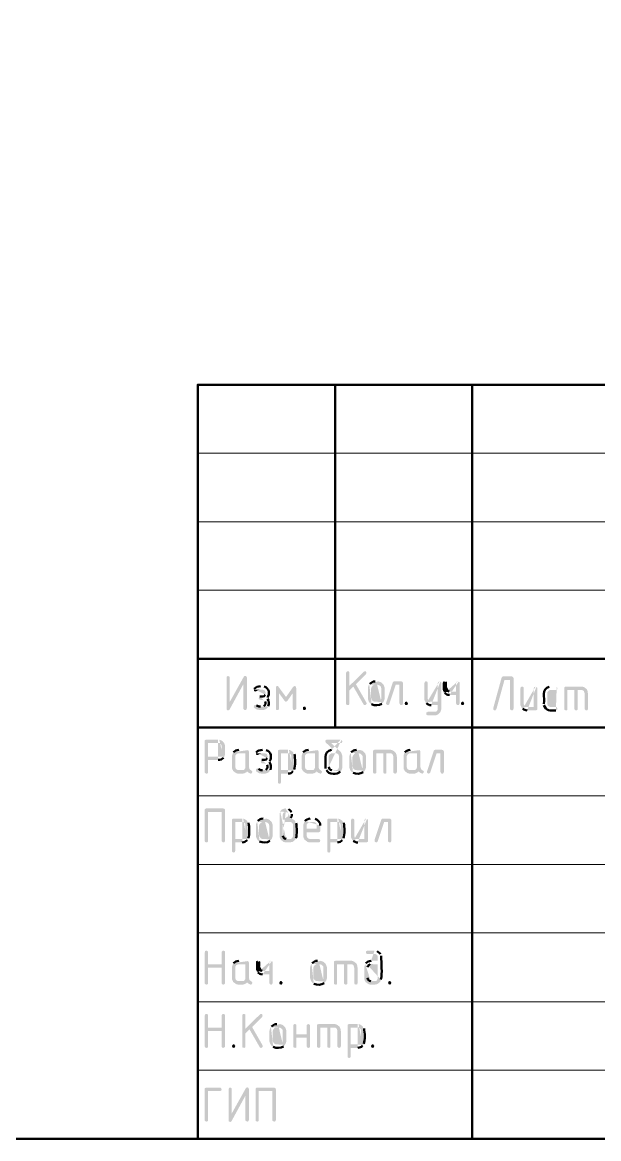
# Model space of a CAD drawing. Header units: millimetres. Extents: x -211 to 10565, y -2293 to 2244.
# Drawn here: x 5242.5 to 5284.5, y 10 to 91.4 of the extents above; entities that cross this region are included whole.
import ezdxf

# ---------------------------------------------------------------- set-up
doc = ezdxf.new("R2010")
doc.units = ezdxf.units.MM
doc.layers.add('PDF _Геометрия', color=7, linetype='Continuous')
doc.layers.add('PDF _Сплошная заливка', color=7, linetype='Continuous')

msp = doc.modelspace()

# ---------------------------------------------------------------- hatches: boundary and pattern name
at = {"layer": 'PDF _Сплошная заливка', "transparency": 33554559}
for points in [[(5266.217, 44.111), (5266.174, 44.111), (5266.111, 44.048), (5266.09, 43.984), (5266.09, 41.72), (5266.111, 41.678), (5266.132, 41.656), (5266.217, 41.635), (5266.238, 41.635), (5266.301, 41.656), (5266.323, 41.699), (5266.323, 42.693), (5266.619, 42.99), (5266.323, 43.032), (5266.323, 44.026), (5266.301, 44.09), (5266.28, 44.09)], [(5267.465, 44.111), (5267.444, 44.111), (5267.381, 44.069), (5266.323, 43.032), (5266.619, 42.99), (5267.359, 41.699), (5267.402, 41.656), (5267.444, 41.635), (5267.486, 41.635), (5267.55, 41.678), (5267.571, 41.699), (5267.592, 41.762), (5267.571, 41.826), (5266.809, 43.159), (5267.55, 43.899), (5267.55, 43.921), (5267.571, 43.984), (5267.571, 44.005), (5267.55, 44.069), (5267.529, 44.09)], [(5258.726, 43.773), (5258.662, 43.751), (5258.662, 43.73), (5258.62, 43.688), (5257.604, 41.868), (5257.372, 41.403), (5257.372, 41.36), (5257.393, 41.297), (5257.414, 41.276), (5257.477, 41.254), (5257.52, 41.254), (5257.541, 41.276), (5257.562, 41.276), (5257.604, 41.339), (5258.599, 43.159), (5258.853, 43.624), (5258.853, 43.667), (5258.811, 43.73), (5258.789, 43.751)], [(5257.499, 43.751), (5257.456, 43.751), (5257.393, 43.709), (5257.393, 43.688), (5257.372, 43.624), (5257.372, 41.403), (5257.604, 41.868), (5257.604, 43.667), (5257.583, 43.709), (5257.562, 43.73)], [(5258.853, 43.624), (5258.599, 43.159), (5258.599, 41.36), (5258.662, 41.297), (5258.726, 41.276), (5258.747, 41.276), (5258.811, 41.297), (5258.832, 41.339), (5258.853, 41.403)], [(5270.11, 43.37), (5269.602, 43.37), (5269.539, 43.349), (5269.497, 43.286), (5269.01, 41.805), (5269.01, 41.72), (5269.073, 41.656), (5269.137, 41.635), (5269.2, 41.656), (5269.243, 41.72), (5269.708, 43.117), (5269.983, 43.117), (5270.237, 43.243), (5270.216, 43.307), (5270.174, 43.349)], [(5270.237, 43.243), (5269.983, 43.117), (5269.983, 41.762), (5270.026, 41.678), (5270.047, 41.656), (5270.11, 41.635), (5270.153, 41.635), (5270.195, 41.656), (5270.216, 41.699), (5270.237, 41.762)], [(5271.93, 43.37), (5271.888, 43.37), (5271.824, 43.328), (5271.824, 43.307), (5271.803, 43.243), (5271.803, 42.016), (5271.824, 41.953), (5271.867, 41.889), (5271.888, 41.826), (5272.29, 41.889), (5272.269, 41.889), (5272.184, 41.91), (5272.12, 41.953), (5272.078, 41.995), (5272.036, 42.122), (5272.036, 43.286), (5272.015, 43.328), (5271.994, 43.349)], [(5278.172, 43.73), (5277.516, 43.73), (5277.432, 43.646), (5276.818, 41.403), (5276.818, 41.339), (5276.839, 41.297), (5276.86, 41.276), (5276.945, 41.254), (5277.009, 41.276), (5277.009, 41.297), (5277.051, 41.339), (5277.643, 43.476), (5278.045, 43.476), (5278.299, 43.603), (5278.278, 43.667), (5278.236, 43.709)], [(5278.299, 43.603), (5278.045, 43.476), (5278.045, 41.339), (5278.109, 41.276), (5278.172, 41.254), (5278.194, 41.254), (5278.257, 41.276), (5278.278, 41.318), (5278.299, 41.381)], [(5259.361, 42.757), (5259.361, 42.736), (5259.382, 42.672), (5259.403, 42.651), (5259.467, 42.63), (5259.488, 42.63), (5259.551, 42.651), (5259.572, 42.672), (5259.636, 42.714), (5259.699, 42.736), (5259.784, 42.757), (5259.974, 42.757)], [(5261.075, 43.032), (5261.011, 43.011), (5260.99, 42.99), (5260.969, 42.926), (5260.969, 42.884), (5261.202, 42.503), (5261.604, 41.953), (5261.71, 42.228), (5261.181, 42.947), (5261.138, 43.011)], [(5260.969, 42.884), (5260.969, 41.339), (5260.99, 41.297), (5261.054, 41.276), (5261.096, 41.276), (5261.159, 41.297), (5261.181, 41.318), (5261.202, 41.36), (5261.202, 42.503)], [(5262.344, 43.032), (5262.281, 43.011), (5262.217, 42.947), (5261.71, 42.228), (5261.604, 41.953), (5261.667, 41.889), (5261.71, 41.889), (5261.752, 41.91), (5261.815, 41.953), (5262.196, 42.503), (5262.45, 42.884), (5262.429, 42.947), (5262.408, 42.99), (5262.366, 43.032)], [(5262.45, 42.884), (5262.196, 42.503), (5262.196, 41.403), (5262.217, 41.339), (5262.239, 41.297), (5262.302, 41.276), (5262.323, 41.276), (5262.387, 41.297), (5262.45, 41.36), (5262.45, 41.403)], [(5278.934, 42.99), (5278.892, 42.99), (5278.828, 42.947), (5278.828, 42.926), (5278.807, 42.863), (5278.807, 41.635), (5278.828, 41.572), (5278.871, 41.508), (5278.892, 41.445), (5279.294, 41.508), (5279.273, 41.508), (5279.188, 41.529), (5279.125, 41.572), (5279.082, 41.614), (5279.04, 41.741), (5279.04, 42.905), (5279.019, 42.947), (5278.998, 42.968)], [(5283.23, 42.99), (5282.108, 42.99), (5282.045, 42.968), (5282.002, 42.926), (5282.002, 41.339), (5282.024, 41.297), (5282.045, 41.276), (5282.129, 41.254), (5282.151, 41.254), (5282.214, 41.276), (5282.235, 41.318), (5282.235, 42.736), (5283.23, 42.736), (5283.632, 42.799), (5283.589, 42.841), (5283.547, 42.863), (5283.505, 42.905), (5283.441, 42.947), (5283.314, 42.99)], [(5282.976, 42.736), (5282.743, 42.736), (5282.743, 41.339), (5282.785, 41.297), (5282.785, 41.276), (5282.87, 41.254), (5282.891, 41.254), (5282.955, 41.276), (5282.976, 41.318), (5282.976, 41.381)], [(5283.632, 42.799), (5283.23, 42.736), (5283.293, 42.736), (5283.357, 42.714), (5283.42, 42.672), (5283.441, 42.63), (5283.462, 42.566), (5283.484, 42.482), (5283.484, 41.339), (5283.526, 41.297), (5283.526, 41.276), (5283.611, 41.254), (5283.632, 41.254), (5283.695, 41.276), (5283.716, 41.318), (5283.738, 41.381), (5283.738, 42.482), (5283.716, 42.524), (5283.716, 42.609), (5283.674, 42.736)], [(5262.937, 41.403), (5262.958, 41.466), (5262.958, 41.487), (5263.022, 41.529), (5263.064, 41.529), (5263.127, 41.508), (5263.127, 41.487), (5263.17, 41.424), (5263.17, 41.403), (5263.148, 41.339), (5263.148, 41.318), (5263.085, 41.276), (5263.064, 41.276), (5262.979, 41.297), (5262.958, 41.318), (5262.937, 41.381)], [(5270.364, 41.762), (5270.385, 41.826), (5270.385, 41.847), (5270.449, 41.889), (5270.491, 41.889), (5270.555, 41.868), (5270.555, 41.847), (5270.597, 41.783), (5270.597, 41.762), (5270.576, 41.699), (5270.576, 41.678), (5270.512, 41.635), (5270.491, 41.635), (5270.406, 41.656), (5270.385, 41.678), (5270.364, 41.741)], [(5274.469, 41.762), (5274.49, 41.826), (5274.49, 41.847), (5274.554, 41.889), (5274.596, 41.889), (5274.66, 41.868), (5274.66, 41.847), (5274.702, 41.783), (5274.702, 41.762), (5274.681, 41.699), (5274.681, 41.678), (5274.617, 41.635), (5274.596, 41.635), (5274.512, 41.656), (5274.49, 41.678), (5274.469, 41.741)], [(5257.16, 38.906), (5256.758, 38.863), (5256.821, 38.863), (5256.885, 38.842), (5256.948, 38.8), (5256.97, 38.757), (5257.012, 38.694), (5257.012, 38.059), (5256.991, 37.996), (5256.906, 37.911), (5256.843, 37.89), (5256.758, 37.869), (5256.017, 37.869), (5257.181, 37.869), (5257.224, 37.911), (5257.245, 37.996), (5257.266, 38.059), (5257.266, 38.652), (5257.245, 38.736), (5257.202, 38.863)], [(5269.285, 38.377), (5268.163, 38.377), (5268.1, 38.355), (5268.058, 38.313), (5268.058, 36.726), (5268.079, 36.684), (5268.1, 36.663), (5268.185, 36.641), (5268.206, 36.641), (5268.269, 36.663), (5268.29, 36.705), (5268.29, 38.123), (5269.285, 38.123), (5269.687, 38.186), (5269.645, 38.228), (5269.602, 38.25), (5269.56, 38.292), (5269.497, 38.334), (5269.37, 38.377)], [(5273.094, 38.377), (5272.586, 38.377), (5272.523, 38.355), (5272.48, 38.292), (5271.994, 36.811), (5271.994, 36.726), (5272.036, 36.684), (5272.057, 36.663), (5272.12, 36.641), (5272.184, 36.663), (5272.226, 36.726), (5272.692, 38.123), (5272.967, 38.123), (5273.221, 38.25), (5273.2, 38.313), (5273.157, 38.355)], [(5257.837, 38.144), (5257.816, 38.08), (5257.774, 37.953), (5257.774, 37.022), (5257.795, 36.959), (5257.837, 36.895), (5257.858, 36.832), (5258.874, 36.811), (5258.895, 36.768), (5258.959, 36.726), (5259.022, 36.684), (5259.086, 36.663), (5259.128, 36.641), (5259.17, 36.641), (5259.234, 36.705), (5259.255, 36.768), (5259.234, 36.832), (5259.17, 36.874), (5258.26, 36.895), (5258.239, 36.895), (5258.155, 36.917), (5258.091, 36.959), (5258.049, 37.001), (5258.006, 37.128), (5258.006, 37.911), (5258.028, 37.975), (5258.049, 37.996), (5258.091, 38.059), (5258.133, 38.08), (5258.197, 38.123), (5258.747, 38.123)], [(5259.509, 38.123), (5259.509, 38.102), (5259.53, 38.038), (5259.551, 38.017), (5259.615, 37.996), (5259.636, 37.996), (5259.699, 38.017), (5259.72, 38.038), (5259.784, 38.08), (5259.847, 38.102), (5259.932, 38.123), (5260.123, 38.123)], [(5262.916, 38.144), (5262.852, 37.953), (5262.852, 37.022), (5262.873, 36.959), (5262.916, 36.895), (5262.937, 36.832), (5263.953, 36.811), (5263.974, 36.768), (5264.101, 36.684), (5264.164, 36.663), (5264.206, 36.641), (5264.249, 36.641), (5264.312, 36.705), (5264.333, 36.768), (5264.312, 36.832), (5264.249, 36.874), (5263.339, 36.895), (5263.318, 36.895), (5263.233, 36.917), (5263.17, 36.959), (5263.127, 37.001), (5263.106, 37.065), (5263.085, 37.128), (5263.085, 37.911), (5263.106, 37.975), (5263.127, 37.996), (5263.17, 38.059), (5263.212, 38.08), (5263.275, 38.123), (5263.826, 38.123)], [(5265.751, 38.144), (5265.328, 38.123), (5265.391, 38.123), (5265.455, 38.102), (5265.54, 38.017), (5265.561, 37.953), (5265.561, 37.086), (5265.54, 37.022), (5265.497, 36.959), (5265.455, 36.917), (5265.391, 36.895), (5265.074, 36.895), (5265.751, 36.874), (5265.815, 37.065), (5265.815, 37.953), (5265.772, 38.08)], [(5269.031, 38.123), (5268.798, 38.123), (5268.798, 36.726), (5268.841, 36.684), (5268.841, 36.663), (5268.925, 36.641), (5268.946, 36.641), (5269.01, 36.663), (5269.031, 36.705), (5269.031, 36.768)], [(5269.687, 38.186), (5269.285, 38.123), (5269.348, 38.123), (5269.412, 38.102), (5269.475, 38.059), (5269.497, 38.017), (5269.518, 37.953), (5269.539, 37.869), (5269.539, 36.726), (5269.581, 36.684), (5269.581, 36.663), (5269.666, 36.641), (5269.687, 36.641), (5269.751, 36.663), (5269.772, 36.705), (5269.793, 36.768), (5269.793, 37.869), (5269.772, 37.911), (5269.772, 37.996), (5269.729, 38.123)], [(5270.343, 38.144), (5270.28, 37.953), (5270.28, 37.022), (5270.301, 36.959), (5270.343, 36.895), (5270.364, 36.832), (5271.38, 36.811), (5271.401, 36.768), (5271.528, 36.684), (5271.591, 36.663), (5271.634, 36.641), (5271.676, 36.641), (5271.74, 36.705), (5271.761, 36.768), (5271.74, 36.832), (5271.676, 36.874), (5270.766, 36.895), (5270.745, 36.895), (5270.66, 36.917), (5270.597, 36.959), (5270.555, 37.001), (5270.512, 37.128), (5270.512, 37.911), (5270.533, 37.975), (5270.555, 37.996), (5270.597, 38.059), (5270.639, 38.08), (5270.703, 38.123), (5271.253, 38.123)], [(5273.221, 38.25), (5272.967, 38.123), (5272.967, 36.768), (5273.009, 36.684), (5273.03, 36.663), (5273.094, 36.641), (5273.136, 36.641), (5273.179, 36.663), (5273.2, 36.705), (5273.221, 36.768)], [(5257.858, 36.832), (5257.922, 36.79), (5257.943, 36.768), (5258.006, 36.726), (5258.049, 36.684), (5258.112, 36.663), (5258.197, 36.641), (5258.578, 36.641), (5258.641, 36.663), (5258.726, 36.684), (5258.768, 36.726), (5258.832, 36.747), (5258.874, 36.811)], [(5262.937, 36.832), (5263, 36.79), (5263.022, 36.768), (5263.085, 36.726), (5263.127, 36.684), (5263.191, 36.663), (5263.275, 36.641), (5263.656, 36.641), (5263.72, 36.663), (5263.804, 36.684), (5263.847, 36.726), (5263.91, 36.747), (5263.953, 36.811)], [(5270.364, 36.832), (5270.428, 36.79), (5270.449, 36.768), (5270.512, 36.726), (5270.555, 36.684), (5270.618, 36.663), (5270.703, 36.641), (5271.084, 36.641), (5271.147, 36.663), (5271.232, 36.684), (5271.274, 36.726), (5271.338, 36.747), (5271.38, 36.811)], [(5257.139, 34.102), (5255.89, 34.102), (5255.827, 34.081), (5255.785, 34.039), (5255.785, 31.711), (5255.806, 31.669), (5255.827, 31.648), (5255.912, 31.626), (5255.933, 31.626), (5255.996, 31.648), (5256.017, 31.69), (5256.017, 33.848), (5257.012, 33.848), (5257.266, 33.975), (5257.245, 34.039), (5257.202, 34.081)], [(5257.266, 33.975), (5257.012, 33.848), (5257.012, 31.711), (5257.054, 31.669), (5257.075, 31.648), (5257.139, 31.626), (5257.16, 31.626), (5257.224, 31.648), (5257.245, 31.69), (5257.266, 31.753)], [(5263.043, 33.129), (5262.979, 32.938), (5262.979, 32.007), (5263, 31.944), (5263.043, 31.88), (5263.064, 31.817), (5263.127, 31.775), (5263.148, 31.753), (5263.212, 31.711), (5263.254, 31.669), (5263.318, 31.648), (5263.402, 31.626), (5264.122, 31.626), (5264.185, 31.669), (5264.185, 31.69), (5264.206, 31.753), (5264.206, 31.775), (5264.164, 31.838), (5264.143, 31.859), (5264.08, 31.88), (5263.445, 31.88), (5263.36, 31.902), (5263.297, 31.944), (5263.254, 31.986), (5263.212, 32.113), (5263.212, 32.367), (5264.101, 32.367), (5264.164, 32.388), (5264.206, 32.431), (5264.206, 32.494), (5263.212, 32.621), (5263.212, 32.896), (5263.233, 32.96), (5263.254, 32.981), (5263.297, 33.044), (5263.339, 33.065), (5263.402, 33.108), (5263.72, 33.108)], [(5266.576, 33.362), (5266.534, 33.362), (5266.471, 33.319), (5266.471, 33.298), (5266.449, 33.235), (5266.449, 32.007), (5266.471, 31.944), (5266.513, 31.88), (5266.534, 31.817), (5266.936, 31.88), (5266.915, 31.88), (5266.83, 31.902), (5266.767, 31.944), (5266.725, 31.986), (5266.682, 32.113), (5266.682, 33.277), (5266.661, 33.319), (5266.64, 33.34)], [(5269.264, 33.362), (5268.756, 33.362), (5268.692, 33.34), (5268.65, 33.277), (5268.163, 31.796), (5268.163, 31.711), (5268.206, 31.669), (5268.227, 31.648), (5268.29, 31.626), (5268.354, 31.648), (5268.396, 31.711), (5268.862, 33.108), (5269.137, 33.108), (5269.391, 33.235), (5269.37, 33.298), (5269.327, 33.34)], [(5269.391, 33.235), (5269.137, 33.108), (5269.137, 31.753), (5269.179, 31.669), (5269.2, 31.648), (5269.264, 31.626), (5269.306, 31.626), (5269.348, 31.648), (5269.37, 31.69), (5269.391, 31.753)], [(5255.912, 23.734), (5255.869, 23.734), (5255.806, 23.691), (5255.806, 23.67), (5255.785, 23.607), (5255.785, 21.342), (5255.806, 21.3), (5255.827, 21.279), (5255.912, 21.258), (5255.933, 21.258), (5255.996, 21.279), (5256.017, 21.321), (5256.017, 22.485), (5257.012, 22.485), (5256.017, 22.739), (5256.017, 23.649), (5255.996, 23.691), (5255.975, 23.712)], [(5257.139, 23.734), (5257.118, 23.734), (5257.054, 23.691), (5257.033, 23.67), (5257.012, 23.607), (5257.012, 22.739), (5256.017, 22.739), (5257.012, 22.485), (5257.012, 21.342), (5257.054, 21.279), (5257.075, 21.279), (5257.139, 21.258), (5257.16, 21.258), (5257.224, 21.3), (5257.245, 21.321), (5257.266, 21.385), (5257.266, 23.649), (5257.224, 23.712), (5257.202, 23.712)], [(5266.428, 22.993), (5265.307, 22.993), (5265.243, 22.972), (5265.201, 22.929), (5265.201, 21.342), (5265.222, 21.3), (5265.243, 21.279), (5265.328, 21.258), (5265.349, 21.258), (5265.413, 21.279), (5265.434, 21.321), (5265.434, 22.739), (5266.428, 22.739), (5266.83, 22.803), (5266.788, 22.845), (5266.746, 22.866), (5266.703, 22.908), (5266.64, 22.951), (5266.513, 22.993)], [(5266.83, 22.803), (5266.428, 22.739), (5266.492, 22.739), (5266.555, 22.718), (5266.619, 22.676), (5266.64, 22.633), (5266.661, 22.57), (5266.682, 22.485), (5266.682, 21.342), (5266.725, 21.3), (5266.725, 21.279), (5266.809, 21.258), (5266.83, 21.258), (5266.894, 21.279), (5266.915, 21.321), (5266.936, 21.385), (5266.936, 22.485), (5266.915, 22.527), (5266.915, 22.612), (5266.873, 22.739)], [(5257.837, 22.76), (5257.816, 22.697), (5257.774, 22.57), (5257.774, 21.639), (5257.795, 21.575), (5257.837, 21.512), (5257.858, 21.448), (5258.874, 21.427), (5258.895, 21.385), (5259.022, 21.3), (5259.086, 21.279), (5259.128, 21.258), (5259.17, 21.258), (5259.234, 21.321), (5259.255, 21.385), (5259.234, 21.448), (5259.17, 21.491), (5258.26, 21.512), (5258.239, 21.512), (5258.155, 21.533), (5258.091, 21.575), (5258.049, 21.618), (5258.006, 21.745), (5258.006, 22.527), (5258.028, 22.591), (5258.049, 22.612), (5258.091, 22.676), (5258.133, 22.697), (5258.197, 22.739), (5258.747, 22.739)], [(5266.174, 22.739), (5265.942, 22.739), (5265.942, 21.342), (5265.984, 21.3), (5265.984, 21.279), (5266.069, 21.258), (5266.09, 21.258), (5266.153, 21.279), (5266.174, 21.321), (5266.174, 21.385)], [(5257.858, 21.448), (5257.922, 21.406), (5257.943, 21.385), (5258.006, 21.342), (5258.049, 21.3), (5258.112, 21.279), (5258.197, 21.258), (5258.578, 21.258), (5258.641, 21.279), (5258.726, 21.3), (5258.768, 21.342), (5258.832, 21.364), (5258.874, 21.427)], [(5261.223, 21.385), (5261.244, 21.448), (5261.244, 21.469), (5261.308, 21.512), (5261.35, 21.512), (5261.413, 21.491), (5261.413, 21.469), (5261.456, 21.406), (5261.456, 21.385), (5261.434, 21.321), (5261.434, 21.3), (5261.371, 21.258), (5261.35, 21.258), (5261.265, 21.279), (5261.244, 21.3), (5261.223, 21.364)], [(5269.158, 21.385), (5269.179, 21.448), (5269.179, 21.469), (5269.243, 21.512), (5269.285, 21.512), (5269.348, 21.491), (5269.348, 21.469), (5269.391, 21.406), (5269.391, 21.385), (5269.37, 21.321), (5269.37, 21.3), (5269.306, 21.258), (5269.285, 21.258), (5269.2, 21.279), (5269.179, 21.3), (5269.158, 21.364)], [(5255.912, 19.121), (5255.869, 19.121), (5255.806, 19.078), (5255.806, 19.057), (5255.785, 18.994), (5255.785, 16.729), (5255.806, 16.687), (5255.827, 16.666), (5255.912, 16.645), (5255.933, 16.645), (5255.996, 16.666), (5256.017, 16.708), (5256.017, 17.872), (5257.012, 17.872), (5256.017, 18.126), (5256.017, 19.036), (5255.996, 19.078), (5255.975, 19.099)], [(5257.139, 19.121), (5257.118, 19.121), (5257.054, 19.078), (5257.033, 19.057), (5257.012, 18.994), (5257.012, 18.126), (5256.017, 18.126), (5257.012, 17.872), (5257.012, 16.729), (5257.054, 16.666), (5257.075, 16.666), (5257.139, 16.645), (5257.16, 16.645), (5257.224, 16.687), (5257.245, 16.708), (5257.266, 16.772), (5257.266, 19.036), (5257.224, 19.099), (5257.202, 19.099)], [(5258.641, 19.121), (5258.599, 19.121), (5258.535, 19.057), (5258.514, 18.994), (5258.514, 16.729), (5258.535, 16.687), (5258.557, 16.666), (5258.641, 16.645), (5258.662, 16.645), (5258.726, 16.666), (5258.747, 16.708), (5258.747, 17.703), (5259.043, 17.999), (5258.747, 18.041), (5258.747, 19.036), (5258.726, 19.099), (5258.705, 19.099)], [(5259.89, 19.121), (5259.869, 19.121), (5259.805, 19.078), (5258.747, 18.041), (5259.043, 17.999), (5259.784, 16.708), (5259.826, 16.666), (5259.869, 16.645), (5259.911, 16.645), (5259.974, 16.687), (5259.996, 16.708), (5260.017, 16.772), (5259.996, 16.835), (5259.234, 18.168), (5259.974, 18.909), (5259.974, 18.93), (5259.996, 18.994), (5259.996, 19.015), (5259.974, 19.078), (5259.953, 19.099)], [(5262.366, 18.38), (5262.323, 18.38), (5262.26, 18.338), (5262.26, 18.317), (5262.239, 18.253), (5262.239, 16.729), (5262.26, 16.687), (5262.281, 16.666), (5262.366, 16.645), (5262.387, 16.645), (5262.45, 16.666), (5262.471, 16.708), (5262.471, 17.385), (5263.212, 17.385), (5262.471, 17.639), (5262.471, 18.295), (5262.45, 18.338), (5262.429, 18.359)], [(5263.339, 18.38), (5263.318, 18.38), (5263.254, 18.338), (5263.233, 18.317), (5263.212, 18.253), (5263.212, 17.639), (5262.471, 17.639), (5263.212, 17.385), (5263.212, 16.772), (5263.254, 16.687), (5263.275, 16.666), (5263.339, 16.645), (5263.381, 16.645), (5263.424, 16.666), (5263.445, 16.708), (5263.466, 16.772), (5263.466, 18.295), (5263.402, 18.359)], [(5265.201, 18.38), (5264.08, 18.38), (5264.016, 18.359), (5263.974, 18.317), (5263.974, 16.729), (5263.995, 16.687), (5264.016, 16.666), (5264.101, 16.645), (5264.122, 16.645), (5264.185, 16.666), (5264.206, 16.708), (5264.206, 18.126), (5265.201, 18.126), (5265.603, 18.19), (5265.561, 18.232), (5265.518, 18.253), (5265.476, 18.295), (5265.413, 18.338), (5265.349, 18.359), (5265.286, 18.38)], [(5264.947, 18.126), (5264.714, 18.126), (5264.714, 16.729), (5264.757, 16.687), (5264.757, 16.666), (5264.841, 16.645), (5264.862, 16.645), (5264.926, 16.666), (5264.947, 16.708), (5264.947, 16.772)], [(5265.603, 18.19), (5265.201, 18.126), (5265.265, 18.126), (5265.328, 18.105), (5265.391, 18.063), (5265.413, 18.02), (5265.434, 17.957), (5265.455, 17.872), (5265.455, 16.729), (5265.497, 16.687), (5265.497, 16.666), (5265.582, 16.645), (5265.603, 16.645), (5265.667, 16.666), (5265.688, 16.708), (5265.709, 16.772), (5265.709, 17.872), (5265.688, 17.914), (5265.688, 17.999), (5265.645, 18.126)], [(5257.774, 16.772), (5257.795, 16.835), (5257.795, 16.856), (5257.858, 16.899), (5257.901, 16.899), (5257.964, 16.878), (5257.964, 16.856), (5258.006, 16.793), (5258.006, 16.772), (5257.985, 16.708), (5257.985, 16.687), (5257.922, 16.645), (5257.901, 16.645), (5257.816, 16.666), (5257.795, 16.687), (5257.774, 16.751)], [(5267.91, 16.772), (5267.931, 16.835), (5267.931, 16.856), (5267.994, 16.899), (5268.037, 16.899), (5268.1, 16.878), (5268.1, 16.856), (5268.142, 16.793), (5268.142, 16.772), (5268.121, 16.708), (5268.121, 16.687), (5268.058, 16.645), (5268.037, 16.645), (5267.952, 16.666), (5267.931, 16.687), (5267.91, 16.751)], [(5256.885, 13.746), (5255.89, 13.746), (5255.827, 13.725), (5255.785, 13.682), (5255.785, 11.355), (5255.806, 11.312), (5255.827, 11.291), (5255.912, 11.27), (5255.933, 11.27), (5255.996, 11.291), (5256.017, 11.334), (5256.017, 13.492), (5256.927, 13.492), (5256.991, 13.534), (5256.991, 13.555), (5257.012, 13.619), (5257.012, 13.64), (5256.97, 13.704), (5256.948, 13.725)], [(5258.874, 13.767), (5258.811, 13.746), (5258.811, 13.725), (5258.768, 13.682), (5257.753, 11.863), (5257.52, 11.397), (5257.52, 11.355), (5257.541, 11.291), (5257.562, 11.27), (5257.626, 11.249), (5257.668, 11.249), (5257.689, 11.27), (5257.71, 11.27), (5257.753, 11.334), (5258.747, 13.153), (5259.001, 13.619), (5259.001, 13.661), (5258.959, 13.725), (5258.938, 13.746)], [(5257.647, 13.746), (5257.604, 13.746), (5257.541, 13.704), (5257.541, 13.682), (5257.52, 13.619), (5257.52, 11.397), (5257.753, 11.863), (5257.753, 13.661), (5257.731, 13.704), (5257.71, 13.725)], [(5259.001, 13.619), (5258.747, 13.153), (5258.747, 11.355), (5258.789, 11.312), (5258.811, 11.291), (5258.874, 11.27), (5258.895, 11.27), (5258.959, 11.291), (5258.98, 11.334), (5259.001, 11.397)], [(5260.842, 13.746), (5259.594, 13.746), (5259.53, 13.725), (5259.488, 13.682), (5259.488, 11.355), (5259.509, 11.312), (5259.53, 11.291), (5259.615, 11.27), (5259.636, 11.27), (5259.699, 11.291), (5259.72, 11.334), (5259.72, 13.492), (5260.715, 13.492), (5260.969, 13.619), (5260.948, 13.682), (5260.905, 13.725)], [(5260.969, 13.619), (5260.715, 13.492), (5260.715, 11.355), (5260.757, 11.312), (5260.778, 11.291), (5260.842, 11.27), (5260.863, 11.27), (5260.927, 11.291), (5260.948, 11.334), (5260.969, 11.397)]]:
    msp.add_hatch(color=256, dxfattribs=at).paths.add_polyline_path(points)
h = msp.add_hatch(color=256, dxfattribs=at)
h.paths.add_polyline_path([(5268.354, 43.37), (5268.206, 43.37)], flags=0)
h.paths.add_polyline_path([(5267.825, 43.201), (5267.783, 43.138), (5268.354, 43.117), (5268.396, 43.117), (5268.46, 43.095), (5268.523, 43.074), (5268.566, 43.032), (5268.587, 43.011), (5268.629, 42.968), (5268.65, 42.884), (5268.65, 42.08), (5268.608, 42.016), (5268.566, 41.974), (5268.566, 41.953), (5268.502, 41.91), (5268.439, 41.889), (5268.206, 41.889), (5268.798, 41.847), (5268.841, 41.91), (5268.904, 42.101), (5268.904, 42.905), (5268.841, 43.095), (5268.798, 43.159), (5268.756, 43.201), (5268.735, 43.201), (5268.692, 43.265), (5268.629, 43.307), (5268.502, 43.349), (5268.439, 43.37)], flags=0)
h = msp.add_hatch(color=256, dxfattribs=at)
h.paths.add_polyline_path([(5272.903, 43.37), (5272.882, 43.37), (5272.819, 43.328), (5272.798, 43.307), (5272.776, 43.243), (5272.776, 41.889), (5272.29, 41.889), (5271.888, 41.826), (5271.951, 41.783)], flags=0)
h.paths.add_polyline_path([(5272.29, 41.635), (5272.776, 41.635), (5272.776, 41.339), (5272.755, 41.276), (5272.713, 41.212), (5272.671, 41.17), (5272.607, 41.149), (5272.036, 41.149), (5272.015, 41.127), (5271.951, 41.106), (5271.93, 41.085), (5271.93, 41), (5271.951, 40.937), (5271.972, 40.916), (5272.036, 40.895), (5272.649, 40.895), (5272.713, 40.916), (5272.84, 41), (5272.967, 41.127), (5273.03, 41.318), (5273.03, 43.286), (5272.967, 43.349)], flags=0)
h = msp.add_hatch(color=256, dxfattribs=at)
h.paths.add_polyline_path([(5273.263, 43.37), (5273.221, 43.37), (5273.157, 43.328), (5273.157, 43.307), (5273.136, 43.243), (5273.136, 42.757), (5273.157, 42.693), (5273.2, 42.63), (5273.221, 42.566), (5273.623, 42.63), (5273.602, 42.63)], flags=0)
h.paths.add_polyline_path([(5273.348, 43.328), (5273.327, 43.349)], flags=0)
h = msp.add_hatch(color=256, dxfattribs=at)
h.paths.add_polyline_path([(5274.237, 43.37), (5274.215, 43.37), (5274.152, 43.328), (5274.131, 43.307), (5274.11, 43.243), (5274.11, 42.63), (5273.623, 42.63), (5273.221, 42.566), (5273.284, 42.524)], flags=0)
h.paths.add_polyline_path([(5273.623, 42.376), (5274.11, 42.376), (5274.11, 41.762), (5274.152, 41.678), (5274.173, 41.656), (5274.237, 41.635), (5274.279, 41.635), (5274.321, 41.656), (5274.342, 41.699), (5274.363, 41.762), (5274.363, 43.286), (5274.321, 43.328), (5274.3, 43.349)], flags=0)
h = msp.add_hatch(color=256, dxfattribs=at)
h.paths.add_polyline_path([(5259.974, 43.011), (5259.847, 43.011)], flags=0)
h.paths.add_polyline_path([(5259.382, 42.82), (5259.361, 42.757), (5260.017, 42.757), (5260.08, 42.736), (5260.101, 42.736), (5260.165, 42.693), (5260.186, 42.651), (5260.207, 42.588), (5260.228, 42.503), (5260.207, 42.461), (5260.186, 42.397)], flags=0)
h.paths.add_polyline_path([(5259.805, 42.27), (5259.763, 42.228), (5259.742, 42.207), (5259.72, 42.143), (5259.72, 42.122), (5259.763, 42.059), (5259.784, 42.037), (5259.847, 42.016), (5259.996, 42.016), (5260.123, 41.974), (5260.186, 41.91)], flags=0)
h.paths.add_polyline_path([(5260.101, 41.551), (5260.038, 41.529), (5259.847, 41.529), (5260.398, 41.487), (5260.419, 41.551)], flags=0)
h.paths.add_polyline_path([(5260.355, 42.101), (5260.313, 42.143), (5260.355, 42.185)], flags=0)
h.paths.add_polyline_path([(5260.123, 42.99), (5260.059, 43.011)], flags=0)
h = msp.add_hatch(color=256, dxfattribs=at)
h.paths.add_polyline_path([(5267.783, 43.138), (5267.74, 43.095), (5267.698, 42.968), (5267.677, 42.884), (5267.677, 42.101), (5267.74, 41.91), (5267.825, 41.783), (5267.952, 41.699)], flags=0)
h.paths.add_polyline_path([(5268.692, 41.741), (5268.798, 41.847), (5268.206, 41.889), (5268.121, 41.889), (5267.994, 41.974), (5267.994, 41.995), (5267.952, 42.037), (5267.931, 42.101), (5267.91, 42.185), (5267.91, 42.841), (5267.952, 42.968), (5268.015, 43.032), (5268.015, 43.053), (5268.079, 43.095), (5268.142, 43.117), (5268.354, 43.117)], flags=0)
h = msp.add_hatch(color=256, dxfattribs=at)
h.paths.add_polyline_path([(5279.908, 42.99), (5279.886, 42.99), (5279.823, 42.947), (5279.802, 42.926), (5279.781, 42.863), (5279.781, 41.508), (5279.294, 41.508), (5278.892, 41.445), (5278.955, 41.403), (5278.976, 41.381)], flags=0)
h.paths.add_polyline_path([(5279.294, 41.254), (5279.929, 41.254), (5279.992, 41.276), (5280.034, 41.318), (5280.034, 42.905), (5279.971, 42.968)], flags=0)
h = msp.add_hatch(color=256, dxfattribs=at)
h.paths.add_polyline_path([(5281.389, 42.99), (5280.966, 42.99), (5280.902, 42.968)], flags=0)
h.paths.add_polyline_path([(5280.521, 41.741), (5280.521, 41.635)], flags=0)
h.paths.add_polyline_path([(5281.389, 41.254), (5281.41, 41.254), (5281.473, 41.297), (5281.495, 41.318), (5281.495, 41.403), (5281.473, 41.466), (5281.452, 41.487), (5281.389, 41.508), (5280.987, 41.508), (5280.902, 41.529), (5280.839, 41.572), (5280.796, 41.614), (5280.754, 41.741), (5280.754, 42.524), (5280.775, 42.588), (5280.796, 42.609), (5280.839, 42.672), (5280.881, 42.693), (5280.944, 42.736), (5281.41, 42.736), (5281.473, 42.778), (5281.495, 42.799), (5281.495, 42.884), (5281.473, 42.947), (5281.452, 42.968)], flags=0)
h = msp.add_hatch(color=256, dxfattribs=at)
h.paths.add_polyline_path([(5259.467, 41.656), (5259.445, 41.656), (5259.382, 41.614), (5259.382, 41.593), (5259.361, 41.529), (5259.361, 41.487), (5259.403, 41.424), (5259.445, 41.403), (5259.572, 41.318), (5259.636, 41.297), (5259.699, 41.297), (5259.784, 41.276), (5260.038, 41.276), (5260.123, 41.297), (5260.249, 41.339), (5260.334, 41.424), (5260.355, 41.445), (5260.398, 41.487), (5259.847, 41.529)], flags=0)
h.paths.add_polyline_path([(5259.551, 41.614), (5259.53, 41.635)], flags=0)
h = msp.add_hatch(color=256, dxfattribs=at)
h.paths.add_polyline_path([(5256.758, 39.117), (5255.89, 39.117), (5255.827, 39.096), (5255.785, 39.054), (5255.785, 36.726), (5255.806, 36.684), (5255.827, 36.663), (5255.912, 36.641), (5255.933, 36.641), (5255.996, 36.663), (5256.017, 36.705), (5256.017, 37.636), (5256.758, 37.636)], flags=0)
h.paths.add_polyline_path([(5257.139, 37.805), (5257.181, 37.869), (5256.017, 37.869), (5256.017, 38.863), (5256.758, 38.863), (5257.16, 38.906), (5257.118, 38.969), (5257.097, 38.99), (5256.97, 39.075), (5256.843, 39.117)], flags=0)
h = msp.add_hatch(color=256, dxfattribs=at)
h.paths.add_polyline_path([(5265.688, 39.117), (5264.672, 39.117), (5264.609, 39.075), (5264.587, 39.075), (5264.566, 39.011), (5264.587, 38.969), (5264.609, 38.906), (5265.18, 38.377), (5265.032, 38.377)], flags=0)
h.paths.add_polyline_path([(5264.587, 37.022), (5264.609, 36.959), (5264.651, 36.895)], flags=0)
h.paths.add_polyline_path([(5265.667, 36.79), (5265.751, 36.874), (5265.074, 36.895), (5265.053, 36.895)], flags=0)
h.paths.add_polyline_path([(5264.82, 37.128), (5264.82, 37.911), (5264.841, 37.975), (5264.862, 37.996), (5264.905, 38.059), (5264.947, 38.08), (5265.011, 38.123), (5265.328, 38.123), (5265.751, 38.144), (5265.709, 38.207), (5265.667, 38.25), (5265.011, 38.863), (5265.73, 38.863), (5265.794, 38.906), (5265.794, 38.927), (5265.815, 38.99), (5265.815, 39.011), (5265.772, 39.075), (5265.751, 39.096)], flags=0)
h = msp.add_hatch(color=256, dxfattribs=at)
h.paths.add_polyline_path([(5258.874, 38.377), (5258.26, 38.377)], flags=0)
h.paths.add_polyline_path([(5257.88, 38.207), (5257.837, 38.144), (5258.747, 38.123), (5258.747, 37.086), (5258.726, 37.022), (5258.684, 36.959), (5258.641, 36.917), (5258.578, 36.895), (5258.26, 36.895), (5259.17, 36.874), (5259.149, 36.895), (5259.086, 36.938), (5259.043, 36.98), (5259.043, 37.001), (5259.022, 37.065), (5259.001, 37.149), (5259.001, 38.25), (5258.98, 38.313), (5258.938, 38.355)], flags=0)
h = msp.add_hatch(color=256, dxfattribs=at)
h.paths.add_polyline_path([(5260.123, 38.377), (5259.996, 38.377)], flags=0)
h.paths.add_polyline_path([(5259.53, 38.186), (5259.509, 38.123), (5260.165, 38.123), (5260.228, 38.102), (5260.249, 38.102), (5260.313, 38.059), (5260.334, 38.017), (5260.355, 37.953), (5260.376, 37.869), (5260.355, 37.826), (5260.334, 37.763)], flags=0)
h.paths.add_polyline_path([(5259.953, 37.636), (5259.89, 37.572), (5259.869, 37.509), (5259.869, 37.488), (5259.911, 37.424), (5259.932, 37.403), (5259.996, 37.382), (5260.144, 37.382), (5260.271, 37.34), (5260.334, 37.276)], flags=0)
h.paths.add_polyline_path([(5260.249, 36.917), (5260.186, 36.895), (5259.996, 36.895), (5260.546, 36.853), (5260.567, 36.917)], flags=0)
h.paths.add_polyline_path([(5260.503, 37.467), (5260.461, 37.509), (5260.503, 37.551)], flags=0)
h.paths.add_polyline_path([(5260.271, 38.355), (5260.207, 38.377)], flags=0)
h = msp.add_hatch(color=256, dxfattribs=at)
h.paths.add_polyline_path([(5261.858, 38.377), (5261.223, 38.377), (5261.159, 38.355), (5261.117, 38.313), (5261.117, 35.985), (5261.159, 35.922), (5261.244, 35.901), (5261.265, 35.901), (5261.329, 35.943), (5261.329, 35.964), (5261.35, 36.028), (5261.35, 36.641), (5261.858, 36.641)], flags=0)
h.paths.add_polyline_path([(5262.217, 36.811), (5262.281, 36.874), (5261.35, 36.895), (5261.35, 38.123), (5261.858, 38.123), (5262.239, 38.186), (5262.175, 38.25), (5262.048, 38.334), (5261.985, 38.355), (5261.921, 38.377)], flags=0)
h = msp.add_hatch(color=256, dxfattribs=at)
h.paths.add_polyline_path([(5263.953, 38.377), (5263.339, 38.377)], flags=0)
h.paths.add_polyline_path([(5262.958, 38.207), (5262.916, 38.144), (5263.826, 38.123), (5263.826, 37.086), (5263.804, 37.022), (5263.762, 36.959), (5263.72, 36.917), (5263.656, 36.895), (5263.339, 36.895), (5264.249, 36.874), (5264.228, 36.895), (5264.164, 36.938), (5264.122, 36.98), (5264.122, 37.001), (5264.101, 37.065), (5264.08, 37.149), (5264.08, 38.25), (5264.058, 38.313), (5264.016, 38.355)], flags=0)
h = msp.add_hatch(color=256, dxfattribs=at)
h.paths.add_polyline_path([(5267, 38.377), (5266.852, 38.377)], flags=0)
h.paths.add_polyline_path([(5266.471, 38.207), (5266.428, 38.144), (5267, 38.123), (5267.042, 38.123), (5267.169, 38.08), (5267.275, 37.975), (5267.296, 37.89), (5267.296, 37.086), (5267.254, 37.022), (5267.211, 36.98), (5267.211, 36.959), (5267.148, 36.917), (5267.084, 36.895), (5266.852, 36.895), (5267.444, 36.853), (5267.486, 36.917), (5267.55, 37.107), (5267.55, 37.911), (5267.486, 38.102), (5267.444, 38.165), (5267.402, 38.207), (5267.381, 38.207), (5267.338, 38.271), (5267.275, 38.313), (5267.211, 38.334), (5267.084, 38.377)], flags=0)
h = msp.add_hatch(color=256, dxfattribs=at)
h.paths.add_polyline_path([(5271.38, 38.377), (5270.766, 38.377)], flags=0)
h.paths.add_polyline_path([(5270.385, 38.207), (5270.343, 38.144), (5271.253, 38.123), (5271.253, 37.086), (5271.232, 37.022), (5271.189, 36.959), (5271.147, 36.917), (5271.084, 36.895), (5270.766, 36.895), (5271.676, 36.874), (5271.655, 36.895), (5271.591, 36.938), (5271.549, 36.98), (5271.549, 37.001), (5271.528, 37.065), (5271.507, 37.149), (5271.507, 38.25), (5271.486, 38.313), (5271.443, 38.355)], flags=0)
h = msp.add_hatch(color=256, dxfattribs=at)
h.paths.add_polyline_path([(5262.239, 38.186), (5261.858, 38.123), (5261.921, 38.123), (5261.985, 38.102), (5262.069, 38.017), (5262.09, 37.953), (5262.09, 37.086), (5262.069, 37.022), (5262.027, 36.959), (5261.985, 36.917), (5261.921, 36.895), (5261.35, 36.895), (5262.281, 36.874), (5262.302, 36.938)], flags=0)
h.paths.add_polyline_path([(5262.323, 38.059), (5262.281, 38.123)], flags=0)
h = msp.add_hatch(color=256, dxfattribs=at)
h.paths.add_polyline_path([(5266.428, 38.144), (5266.386, 38.102), (5266.344, 37.975), (5266.323, 37.89), (5266.323, 37.107), (5266.386, 36.917), (5266.471, 36.79), (5266.598, 36.705)], flags=0)
h.paths.add_polyline_path([(5267.338, 36.747), (5267.444, 36.853), (5266.852, 36.895), (5266.767, 36.895), (5266.703, 36.938), (5266.64, 36.98), (5266.64, 37.001), (5266.598, 37.043), (5266.576, 37.107), (5266.555, 37.192), (5266.555, 37.848), (5266.598, 37.975), (5266.661, 38.038), (5266.661, 38.059), (5266.725, 38.102), (5266.788, 38.123), (5267, 38.123)], flags=0)
h = msp.add_hatch(color=256, dxfattribs=at)
h.paths.add_polyline_path([(5259.615, 37.022), (5259.594, 37.022), (5259.53, 36.98), (5259.53, 36.959), (5259.509, 36.895), (5259.509, 36.853), (5259.551, 36.79), (5259.594, 36.768), (5259.72, 36.684), (5259.784, 36.663), (5259.847, 36.663), (5259.932, 36.641), (5260.186, 36.641), (5260.271, 36.663), (5260.334, 36.684), (5260.398, 36.705), (5260.482, 36.79), (5260.503, 36.811), (5260.546, 36.853), (5259.996, 36.895)], flags=0)
h.paths.add_polyline_path([(5259.699, 36.98), (5259.678, 37.001)], flags=0)
h = msp.add_hatch(color=256, dxfattribs=at)
h.paths.add_polyline_path([(5261.286, 33.869), (5261.265, 33.806), (5261.244, 33.721), (5261.244, 32.007), (5261.265, 31.944), (5261.308, 31.88), (5261.329, 31.817), (5261.392, 31.775), (5261.413, 31.753), (5261.477, 31.711), (5261.519, 31.669), (5261.583, 31.648), (5261.667, 31.626), (5262.027, 31.626), (5262.09, 31.648), (5262.154, 31.648), (5262.281, 31.732), (5262.408, 31.859), (5261.731, 31.88), (5261.71, 31.88)], flags=0)
h.paths.add_polyline_path([(5261.477, 32.113), (5261.477, 32.896), (5261.498, 32.96), (5261.519, 32.981), (5261.561, 33.044), (5261.604, 33.065), (5261.667, 33.108), (5261.985, 33.108), (5262.387, 33.15), (5262.344, 33.213), (5262.302, 33.256), (5261.477, 33.277), (5261.477, 33.679), (5261.498, 33.742), (5261.54, 33.806), (5261.561, 33.806), (5261.604, 33.827), (5261.688, 33.848)], flags=0)
h = msp.add_hatch(color=256, dxfattribs=at)
h.paths.add_polyline_path([(5261.688, 34.102), (5261.625, 34.102), (5261.561, 34.081), (5261.498, 34.06), (5261.434, 34.039), (5261.371, 33.996), (5261.371, 33.975), (5261.308, 33.912), (5261.286, 33.869), (5261.688, 33.848), (5261.815, 33.806), (5261.837, 33.785), (5261.879, 33.721), (5261.879, 33.594), (5261.837, 33.531), (5261.794, 33.489), (5261.731, 33.446), (5261.583, 33.34), (5261.477, 33.277), (5262.302, 33.256), (5262.26, 33.277), (5262.196, 33.319), (5262.133, 33.34), (5261.985, 33.34), (5262.006, 33.362), (5262.048, 33.425)], flags=0)
h.paths.add_polyline_path([(5262.133, 33.679), (5262.112, 33.742), (5262.112, 33.827)], flags=0)
h.paths.add_polyline_path([(5261.879, 34.06), (5261.752, 34.102)], flags=0)
h = msp.add_hatch(color=256, dxfattribs=at)
h.paths.add_polyline_path([(5258.514, 33.362), (5257.88, 33.362), (5257.816, 33.34), (5257.774, 33.298), (5257.774, 30.97), (5257.816, 30.907), (5257.901, 30.886), (5257.922, 30.886), (5257.985, 30.928), (5257.985, 30.949), (5258.006, 31.013), (5258.006, 31.626), (5258.514, 31.626)], flags=0)
h.paths.add_polyline_path([(5258.874, 31.796), (5258.938, 31.859), (5258.006, 31.88), (5258.006, 33.108), (5258.514, 33.108), (5258.895, 33.171), (5258.832, 33.235), (5258.705, 33.319), (5258.578, 33.362)], flags=0)
h = msp.add_hatch(color=256, dxfattribs=at)
h.paths.add_polyline_path([(5258.895, 33.171), (5258.514, 33.108), (5258.578, 33.108), (5258.641, 33.086), (5258.726, 33.002), (5258.747, 32.938), (5258.747, 32.071), (5258.726, 32.007), (5258.684, 31.944), (5258.641, 31.902), (5258.578, 31.88), (5258.006, 31.88), (5258.938, 31.859), (5258.959, 31.923)], flags=0)
h.paths.add_polyline_path([(5258.98, 33.044), (5258.938, 33.108)], flags=0)
h = msp.add_hatch(color=256, dxfattribs=at)
h.paths.add_polyline_path([(5259.615, 33.129), (5259.572, 33.086), (5259.53, 32.96), (5259.509, 32.875), (5259.509, 32.092), (5259.572, 31.902), (5259.657, 31.775), (5259.784, 31.69)], flags=0)
h.paths.add_polyline_path([(5260.525, 31.732), (5260.63, 31.838), (5260.038, 31.88), (5259.953, 31.88), (5259.826, 31.965), (5259.826, 31.986), (5259.784, 32.028), (5259.763, 32.092), (5259.742, 32.177), (5259.742, 32.833), (5259.784, 32.96), (5259.847, 33.023), (5259.847, 33.044), (5259.911, 33.086), (5259.974, 33.108), (5260.186, 33.108)], flags=0)
h = msp.add_hatch(color=256, dxfattribs=at)
h.paths.add_polyline_path([(5260.186, 33.362), (5260.038, 33.362)], flags=0)
h.paths.add_polyline_path([(5259.657, 33.192), (5259.615, 33.129), (5260.186, 33.108), (5260.228, 33.108), (5260.355, 33.065), (5260.461, 32.96), (5260.482, 32.875), (5260.482, 32.071), (5260.44, 32.007), (5260.398, 31.965), (5260.398, 31.944), (5260.334, 31.902), (5260.271, 31.88), (5260.038, 31.88), (5260.63, 31.838), (5260.673, 31.902), (5260.736, 32.092), (5260.736, 32.896), (5260.673, 33.086), (5260.63, 33.15), (5260.588, 33.192), (5260.567, 33.192), (5260.525, 33.256), (5260.461, 33.298), (5260.398, 33.319), (5260.271, 33.362)], flags=0)
h = msp.add_hatch(color=256, dxfattribs=at)
h.paths.add_polyline_path([(5262.387, 33.15), (5261.985, 33.108), (5262.048, 33.108), (5262.112, 33.086), (5262.196, 33.002), (5262.217, 32.938), (5262.217, 32.071), (5262.196, 32.007), (5262.154, 31.944), (5262.112, 31.902), (5262.048, 31.88), (5261.731, 31.88), (5262.408, 31.859), (5262.429, 31.923)], flags=0)
h.paths.add_polyline_path([(5262.45, 33.023), (5262.429, 33.108)], flags=0)
h = msp.add_hatch(color=256, dxfattribs=at)
h.paths.add_polyline_path([(5263.72, 33.362), (5263.466, 33.362)], flags=0)
h.paths.add_polyline_path([(5263.085, 33.192), (5263.043, 33.129), (5263.72, 33.108), (5263.783, 33.108), (5263.847, 33.086), (5263.931, 33.002), (5263.953, 32.938), (5263.953, 32.621), (5263.212, 32.621), (5264.206, 32.494), (5264.206, 32.854)], flags=0)
h.paths.add_polyline_path([(5263.847, 33.34), (5263.783, 33.362)], flags=0)
h = msp.add_hatch(color=256, dxfattribs=at)
h.paths.add_polyline_path([(5265.455, 33.362), (5264.82, 33.362), (5264.757, 33.34), (5264.714, 33.298), (5264.714, 30.97), (5264.757, 30.907), (5264.841, 30.886), (5264.862, 30.886), (5264.926, 30.928), (5264.926, 30.949), (5264.947, 31.013), (5264.947, 31.626), (5265.455, 31.626)], flags=0)
h.paths.add_polyline_path([(5265.815, 31.796), (5265.878, 31.859), (5264.947, 31.88), (5264.947, 33.108), (5265.455, 33.108), (5265.836, 33.171), (5265.772, 33.235), (5265.709, 33.277), (5265.645, 33.319), (5265.518, 33.362)], flags=0)
h = msp.add_hatch(color=256, dxfattribs=at)
h.paths.add_polyline_path([(5265.836, 33.171), (5265.455, 33.108), (5265.518, 33.108), (5265.582, 33.086), (5265.667, 33.002), (5265.688, 32.938), (5265.688, 32.071), (5265.667, 32.007), (5265.624, 31.944), (5265.582, 31.902), (5265.518, 31.88), (5264.947, 31.88), (5265.878, 31.859), (5265.899, 31.923)], flags=0)
h.paths.add_polyline_path([(5265.92, 33.044), (5265.878, 33.108)], flags=0)
h = msp.add_hatch(color=256, dxfattribs=at)
h.paths.add_polyline_path([(5267.55, 33.362), (5267.529, 33.362), (5267.465, 33.319), (5267.444, 33.298), (5267.423, 33.235), (5267.423, 31.88), (5266.936, 31.88), (5266.534, 31.817), (5266.598, 31.775), (5266.619, 31.753)], flags=0)
h.paths.add_polyline_path([(5266.936, 31.626), (5267.571, 31.626), (5267.634, 31.648), (5267.677, 31.69), (5267.677, 33.277), (5267.613, 33.34)], flags=0)
h = msp.add_hatch(color=256, dxfattribs=at)
h.paths.add_polyline_path([(5268.163, 23.734), (5267.634, 23.734), (5267.571, 23.691), (5267.55, 23.67), (5267.55, 23.585), (5267.571, 23.522), (5267.592, 23.501), (5267.656, 23.48), (5268.227, 23.48), (5268.29, 23.458), (5268.375, 23.374), (5268.396, 23.31), (5268.396, 22.993), (5267.91, 22.993)], flags=0)
h.paths.add_polyline_path([(5267.529, 22.824), (5267.486, 22.76), (5268.396, 22.739), (5268.396, 21.702), (5268.375, 21.639), (5268.333, 21.575), (5268.29, 21.533), (5268.227, 21.512), (5267.91, 21.512), (5268.587, 21.491), (5268.629, 21.618)], flags=0)
h.paths.add_polyline_path([(5268.65, 23.353), (5268.629, 23.416), (5268.587, 23.48)], flags=0)
h.paths.add_polyline_path([(5268.354, 23.691), (5268.29, 23.712), (5268.227, 23.734)], flags=0)
h = msp.add_hatch(color=256, dxfattribs=at)
h.paths.add_polyline_path([(5258.874, 22.993), (5258.26, 22.993)], flags=0)
h.paths.add_polyline_path([(5257.88, 22.824), (5257.837, 22.76), (5258.747, 22.739), (5258.747, 21.702), (5258.726, 21.639), (5258.684, 21.575), (5258.641, 21.533), (5258.578, 21.512), (5258.26, 21.512), (5259.17, 21.491), (5259.149, 21.512), (5259.086, 21.554), (5259.043, 21.596), (5259.043, 21.618), (5259.022, 21.681), (5259.001, 21.766), (5259.001, 22.866), (5258.98, 22.929), (5258.938, 22.972)], flags=0)
h = msp.add_hatch(color=256, dxfattribs=at)
h.paths.add_polyline_path([(5259.636, 22.993), (5259.594, 22.993), (5259.53, 22.951), (5259.53, 22.929), (5259.509, 22.866), (5259.509, 22.379), (5259.53, 22.316), (5259.572, 22.252), (5259.594, 22.189), (5259.996, 22.252), (5259.974, 22.252)], flags=0)
h.paths.add_polyline_path([(5259.72, 22.951), (5259.699, 22.972)], flags=0)
h = msp.add_hatch(color=256, dxfattribs=at)
h.paths.add_polyline_path([(5260.609, 22.993), (5260.588, 22.993), (5260.525, 22.951), (5260.503, 22.929), (5260.482, 22.866), (5260.482, 22.252), (5259.996, 22.252), (5259.594, 22.189), (5259.657, 22.147)], flags=0)
h.paths.add_polyline_path([(5259.996, 21.998), (5260.482, 21.998), (5260.482, 21.385), (5260.525, 21.3), (5260.546, 21.279), (5260.609, 21.258), (5260.652, 21.258), (5260.694, 21.279), (5260.715, 21.321), (5260.736, 21.385), (5260.736, 22.908), (5260.673, 22.972)], flags=0)
h = msp.add_hatch(color=256, dxfattribs=at)
h.paths.add_polyline_path([(5264.143, 22.993), (5263.995, 22.993)], flags=0)
h.paths.add_polyline_path([(5263.614, 22.824), (5263.572, 22.76), (5264.143, 22.739), (5264.185, 22.739), (5264.249, 22.718), (5264.312, 22.697), (5264.418, 22.591), (5264.439, 22.506), (5264.439, 21.702), (5264.397, 21.639), (5264.355, 21.596), (5264.355, 21.575), (5264.291, 21.533), (5264.228, 21.512), (5263.995, 21.512), (5264.587, 21.469), (5264.63, 21.533), (5264.693, 21.723), (5264.693, 22.527), (5264.63, 22.718), (5264.587, 22.781), (5264.545, 22.824), (5264.524, 22.824), (5264.482, 22.887), (5264.418, 22.929), (5264.355, 22.951), (5264.228, 22.993)], flags=0)
h = msp.add_hatch(color=256, dxfattribs=at)
h.paths.add_polyline_path([(5263.572, 22.76), (5263.529, 22.718), (5263.487, 22.591), (5263.466, 22.506), (5263.466, 21.723), (5263.529, 21.533), (5263.614, 21.406), (5263.677, 21.364), (5263.741, 21.321)], flags=0)
h.paths.add_polyline_path([(5264.482, 21.364), (5264.587, 21.469), (5263.995, 21.512), (5263.91, 21.512), (5263.783, 21.596), (5263.783, 21.618), (5263.741, 21.66), (5263.72, 21.723), (5263.699, 21.808), (5263.699, 22.464), (5263.741, 22.591), (5263.804, 22.654), (5263.804, 22.676), (5263.868, 22.718), (5263.931, 22.739), (5264.143, 22.739)], flags=0)
h = msp.add_hatch(color=256, dxfattribs=at)
h.paths.add_polyline_path([(5267.486, 22.76), (5267.423, 22.57), (5267.423, 21.639), (5267.444, 21.575), (5267.486, 21.512), (5267.508, 21.448), (5267.571, 21.406), (5267.592, 21.385), (5267.656, 21.342), (5267.698, 21.3), (5267.761, 21.279), (5267.846, 21.258), (5268.206, 21.258), (5268.269, 21.279), (5268.333, 21.279), (5268.46, 21.364), (5268.587, 21.491), (5267.91, 21.512), (5267.888, 21.512)], flags=0)
h.paths.add_polyline_path([(5267.656, 21.745), (5267.656, 22.527)], flags=0)
h.paths.add_polyline_path([(5267.846, 22.739), (5268.396, 22.739)], flags=0)
h = msp.add_hatch(color=256, dxfattribs=at)
h.paths.add_polyline_path([(5260.609, 18.147), (5260.567, 18.105), (5260.525, 17.978), (5260.503, 17.893), (5260.503, 17.11), (5260.567, 16.92), (5260.652, 16.793), (5260.778, 16.708)], flags=0)
h.paths.add_polyline_path([(5261.519, 16.751), (5261.625, 16.856), (5261.032, 16.899), (5260.948, 16.899), (5260.821, 16.983), (5260.821, 17.005), (5260.778, 17.047), (5260.757, 17.11), (5260.736, 17.195), (5260.736, 17.851), (5260.778, 17.978), (5260.842, 18.041), (5260.842, 18.063), (5260.905, 18.105), (5260.969, 18.126), (5261.181, 18.126)], flags=0)
h = msp.add_hatch(color=256, dxfattribs=at)
h.paths.add_polyline_path([(5261.181, 18.38), (5261.032, 18.38)], flags=0)
h.paths.add_polyline_path([(5260.652, 18.211), (5260.609, 18.147), (5261.181, 18.126), (5261.223, 18.126), (5261.35, 18.084), (5261.456, 17.978), (5261.477, 17.893), (5261.477, 17.089), (5261.434, 17.026), (5261.392, 16.983), (5261.392, 16.962), (5261.329, 16.92), (5261.265, 16.899), (5261.032, 16.899), (5261.625, 16.856), (5261.667, 16.92), (5261.731, 17.11), (5261.731, 17.914), (5261.667, 18.105), (5261.625, 18.168), (5261.583, 18.211), (5261.561, 18.211), (5261.519, 18.274), (5261.456, 18.317), (5261.265, 18.38)], flags=0)
h = msp.add_hatch(color=256, dxfattribs=at)
h.paths.add_polyline_path([(5266.936, 18.38), (5266.301, 18.38), (5266.238, 18.359), (5266.196, 18.317), (5266.196, 15.989), (5266.238, 15.925), (5266.323, 15.904), (5266.344, 15.904), (5266.407, 15.947), (5266.407, 15.968), (5266.428, 16.031), (5266.428, 16.645), (5266.936, 16.645)], flags=0)
h.paths.add_polyline_path([(5267.296, 16.814), (5267.359, 16.878), (5266.428, 16.899), (5266.428, 18.126), (5266.936, 18.126), (5267.317, 18.19), (5267.254, 18.253), (5267.127, 18.338), (5267, 18.38)], flags=0)
h = msp.add_hatch(color=256, dxfattribs=at)
h.paths.add_polyline_path([(5267.317, 18.19), (5266.936, 18.126), (5267, 18.126), (5267.063, 18.105), (5267.148, 18.02), (5267.169, 17.957), (5267.169, 17.089), (5267.148, 17.026), (5267.105, 16.962), (5267.063, 16.92), (5267, 16.899), (5266.428, 16.899), (5267.359, 16.878), (5267.381, 16.941)], flags=0)
h.paths.add_polyline_path([(5267.402, 18.063), (5267.359, 18.126)], flags=0)

# ---------------------------------------------------------------- linework, layer by layer
at = {"layer": 'PDF _Геометрия', "lineweight": 50}
for points in [[(5045.154, 10.022), (5045.154, 296.936), (5440.219, 296.936), (5440.219, 10.022)], [(5255.277, 10.022), (5255.277, 64.996), (5440.219, 64.996), (5440.219, 10.022)]]:
    msp.add_lwpolyline(points, close=True, dxfattribs=at)
at = {"layer": 'PDF _Геометрия', "lineweight": 25}
msp.add_lwpolyline([(5255.277, 64.996), (5255.277, 10.022)], dxfattribs=at)
at = {"layer": 'PDF _Геометрия', "lineweight": 50}
for points in [[(5265.286, 64.996), (5265.286, 40.006)], [(5275.273, 64.996), (5275.273, 10.022)], [(5255.277, 45.021), (5320.26, 45.021)], [(5255.277, 40.006), (5320.26, 40.006), (5440.219, 40.006)]]:
    msp.add_lwpolyline(points, dxfattribs=at)
at = {"layer": 'PDF _Геометрия', "lineweight": 20}
for points in [[(5255.277, 60.003), (5320.26, 60.003)], [(5255.277, 55.009), (5320.26, 55.009)], [(5255.277, 50.015), (5320.26, 50.015)], [(5255.277, 35.012), (5320.26, 35.012)], [(5255.277, 30.018), (5320.26, 30.018)], [(5255.277, 25.024), (5320.26, 25.024)], [(5255.277, 20.009), (5320.26, 20.009)], [(5255.277, 15.015), (5320.26, 15.015)]]:
    msp.add_lwpolyline(points, dxfattribs=at)
at = {"layer": 'PDF _Геометрия', "lineweight": 50}
for points in [[(5268.206, 43.37), (5267.988, 43.369), (5267.968, 43.299), (5267.825, 43.201)], [(5273.602, 42.63), (5273.217, 42.68), (5273.441, 43.18), (5273.348, 43.328)], [(5259.847, 43.011), (5259.684, 42.999), (5259.48, 42.96), (5259.382, 42.82)], [(5260.186, 42.397), (5260.094, 42.211), (5259.978, 42.286), (5259.805, 42.27)], [(5260.355, 42.185), (5260.565, 42.454), (5260.468, 42.89), (5260.123, 42.99)], [(5273.284, 42.524), (5273.41, 42.423), (5273.442, 42.374), (5273.623, 42.376)], [(5280.902, 42.968), (5280.305, 42.813), (5280.601, 42.199), (5280.521, 41.741)], [(5259.847, 41.529), (5259.627, 41.517), (5259.717, 41.571), (5259.551, 41.614)], [(5260.186, 41.91), (5260.258, 41.764), (5260.214, 41.665), (5260.101, 41.551)], [(5260.419, 41.551), (5260.496, 41.75), (5260.475, 41.923), (5260.355, 42.101)], [(5267.952, 41.699), (5268.183, 41.603), (5268.481, 41.593), (5268.692, 41.741)], [(5271.951, 41.783), (5272.077, 41.683), (5272.109, 41.633), (5272.29, 41.635)], [(5280.521, 41.635), (5280.66, 41.238), (5280.999, 41.212), (5281.389, 41.254)], [(5278.976, 41.381), (5279.067, 41.306), (5279.168, 41.239), (5279.294, 41.254)], [(5258.26, 38.377), (5258.075, 38.356), (5258.013, 38.303), (5257.88, 38.207)], [(5259.996, 38.377), (5259.832, 38.365), (5259.628, 38.326), (5259.53, 38.186)], [(5260.503, 37.551), (5260.713, 37.82), (5260.617, 38.256), (5260.271, 38.355)], [(5263.339, 38.377), (5263.154, 38.356), (5263.092, 38.303), (5262.958, 38.207)], [(5265.032, 38.377), (5264.369, 38.227), (5264.642, 37.645), (5264.587, 37.022)], [(5266.852, 38.377), (5266.633, 38.376), (5266.614, 38.305), (5266.471, 38.207)], [(5270.766, 38.377), (5270.581, 38.356), (5270.519, 38.303), (5270.385, 38.207)], [(5256.758, 37.636), (5256.917, 37.609), (5257.038, 37.695), (5257.139, 37.805)], [(5260.334, 37.763), (5260.242, 37.576), (5260.126, 37.651), (5259.953, 37.636)], [(5260.567, 36.917), (5260.644, 37.115), (5260.623, 37.29), (5260.503, 37.467)], [(5262.302, 36.938), (5262.406, 37.207), (5262.376, 37.754), (5262.323, 38.059)], [(5259.996, 36.895), (5259.775, 36.883), (5259.865, 36.937), (5259.699, 36.98)], [(5260.334, 37.276), (5260.406, 37.13), (5260.362, 37.03), (5260.249, 36.917)], [(5261.858, 36.641), (5262.055, 36.666), (5262.063, 36.661), (5262.217, 36.811)], [(5264.651, 36.895), (5264.792, 36.562), (5265.475, 36.553), (5265.667, 36.79)], [(5265.053, 36.895), (5264.891, 36.924), (5264.856, 36.988), (5264.82, 37.128)], [(5266.598, 36.705), (5266.829, 36.609), (5267.127, 36.599), (5267.338, 36.747)], [(5262.112, 33.827), (5262.041, 33.959), (5262.002, 33.965), (5261.879, 34.06)], [(5262.048, 33.425), (5262.128, 33.489), (5262.142, 33.582), (5262.133, 33.679)], [(5258.959, 31.923), (5259.063, 32.192), (5259.032, 32.739), (5258.98, 33.044)], [(5260.038, 33.362), (5259.819, 33.361), (5259.8, 33.29), (5259.657, 33.192)], [(5262.429, 31.923), (5262.532, 32.191), (5262.508, 32.731), (5262.45, 33.023)], [(5263.466, 33.362), (5263.35, 33.358), (5263.166, 33.276), (5263.085, 33.192)], [(5264.206, 32.854), (5264.243, 33.078), (5264.043, 33.274), (5263.847, 33.34)], [(5265.899, 31.923), (5266.003, 32.192), (5265.973, 32.739), (5265.92, 33.044)], [(5258.514, 31.626), (5258.712, 31.651), (5258.72, 31.646), (5258.874, 31.796)], [(5261.71, 31.88), (5261.548, 31.909), (5261.513, 31.973), (5261.477, 32.113)], [(5265.455, 31.626), (5265.652, 31.651), (5265.661, 31.646), (5265.815, 31.796)], [(5266.619, 31.753), (5266.709, 31.678), (5266.81, 31.611), (5266.936, 31.626)], [(5259.784, 31.69), (5260.015, 31.594), (5260.313, 31.584), (5260.525, 31.732)], [(5268.587, 23.48), (5268.559, 23.567), (5268.425, 23.643), (5268.354, 23.691)], [(5258.26, 22.993), (5258.075, 22.973), (5258.013, 22.919), (5257.88, 22.824)], [(5259.974, 22.252), (5259.589, 22.303), (5259.814, 22.802), (5259.72, 22.951)], [(5263.995, 22.993), (5263.776, 22.992), (5263.757, 22.922), (5263.614, 22.824)], [(5267.91, 22.993), (5267.724, 22.973), (5267.662, 22.919), (5267.529, 22.824)], [(5268.629, 21.618), (5268.751, 22.128), (5268.643, 22.792), (5268.65, 23.353)], [(5259.657, 22.147), (5259.783, 22.046), (5259.815, 21.996), (5259.996, 21.998)], [(5267.656, 22.527), (5267.691, 22.644), (5267.743, 22.681), (5267.846, 22.739)], [(5263.741, 21.321), (5263.972, 21.225), (5264.27, 21.216), (5264.482, 21.364)], [(5267.888, 21.512), (5267.726, 21.54), (5267.692, 21.605), (5267.656, 21.745)], [(5261.032, 18.38), (5260.814, 18.379), (5260.795, 18.309), (5260.652, 18.211)], [(5267.381, 16.941), (5267.485, 17.211), (5267.454, 17.758), (5267.402, 18.063)], [(5260.778, 16.708), (5261.01, 16.612), (5261.308, 16.603), (5261.519, 16.751)], [(5266.936, 16.645), (5267.133, 16.67), (5267.142, 16.664), (5267.296, 16.814)]]:
    msp.add_open_spline(points, degree=3, dxfattribs=at)

doc.saveas('drawing.dxf')
